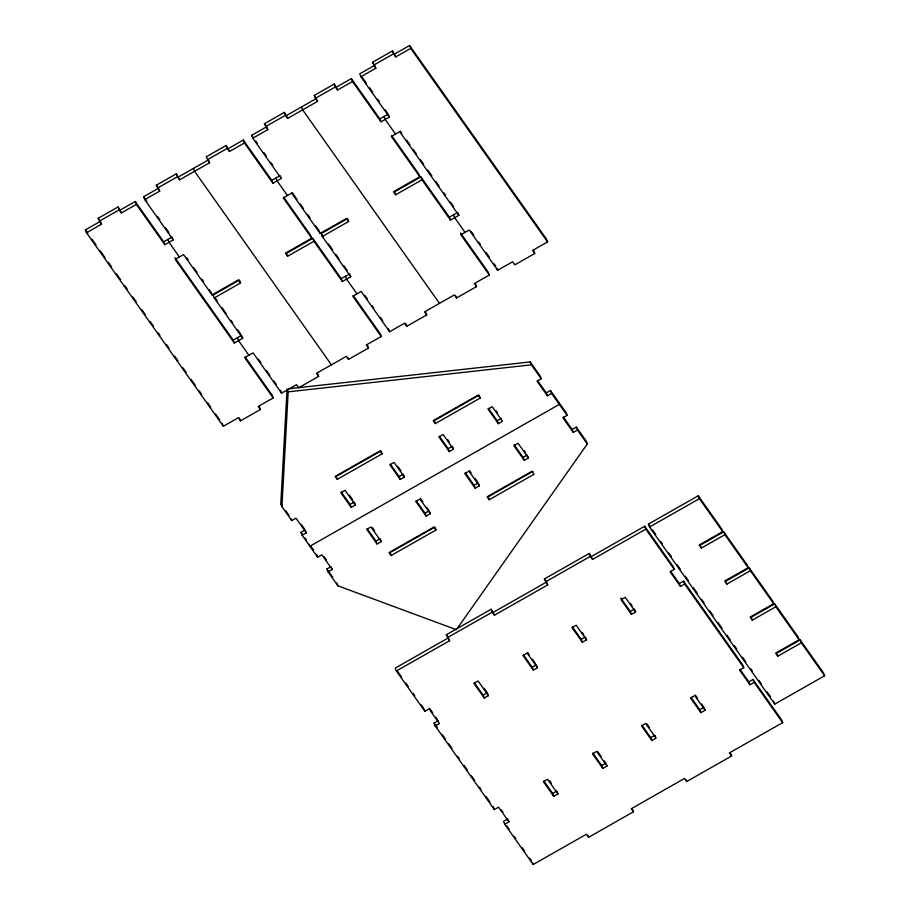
<?xml version="1.0" encoding="UTF-8"?>
<svg xmlns="http://www.w3.org/2000/svg" width="910" height="910" viewBox="0 0 910 910"><rect width="100%" height="100%" fill="white"/><g stroke="black" fill="none" stroke-linecap="round" stroke-linejoin="round"><path stroke-width="1.36" d="M576.337 427.131L577.475 430.032L573.289 432.409L572.151 429.509L576.337 427.131L586.188 441.066L587.325 443.966L456.354 629.697L337.894 585.812L328.044 571.878L332.23 569.489L321.867 554.85L317.681 557.227L302.143 535.251L306.329 532.873L295.977 518.222L291.78 520.6L281.929 506.677L280.803 503.776L286.98 390.379M281.929 506.677L288.186 391.857L287.048 388.957M259.282 406.611L260.408 409.511L240.468 420.852L238.295 417.781L223.348 426.278L86.507 232.767L101.465 224.258L98.155 218.286L118.095 206.945L121.405 212.917L136.352 204.42L135.226 201.519L120.268 210.028M136.352 204.42L164.846 244.699L173.219 239.944L144.736 199.654L159.682 191.157L156.383 185.174L176.324 173.833L179.623 179.816L209.527 162.81L208.401 159.91L178.496 176.915M228.342 148.569L243.288 140.06L244.426 142.961L229.468 151.469L226.169 145.486L206.229 156.827L209.527 162.81M244.426 142.961L272.909 183.251L281.281 178.485L252.798 138.206L267.756 129.698L264.446 123.726L284.386 112.385L287.696 118.357L317.601 101.351L314.291 95.379L334.232 84.038L337.542 90.01L352.488 81.513L351.362 78.613L336.404 87.11M352.488 81.513L380.971 121.792L389.355 117.026L360.861 76.747L375.819 68.239L372.52 62.267L392.449 50.926L395.759 56.909L410.717 48.401L409.58 45.5L394.633 54.008M99.292 221.187L119.233 209.846L118.095 206.945M157.51 188.074L177.45 176.733L176.324 173.833M207.355 159.728L227.295 148.387L226.169 145.486M265.572 126.626L285.512 115.286L284.386 112.385M317.601 101.351L315.429 98.28L335.358 86.939L334.232 84.038M373.646 65.167L393.586 53.826L392.449 50.926M86.507 232.767L85.381 229.866L100.339 221.357L101.465 224.258M144.736 199.654L143.598 196.753L158.556 188.256L159.682 191.157M252.798 138.206L251.672 135.306L266.619 126.797L267.756 129.698M286.559 115.456L316.464 98.451M164.846 244.699L163.709 241.81L172.081 237.044L173.219 239.944M272.909 183.251L271.783 180.351L280.155 175.585M380.971 121.792L379.845 118.891L388.217 114.137L384.964 109.53M212.064 294.874L238.386 279.905L240.558 282.976L214.237 297.957L242.72 338.236L234.348 343.002L175.198 259.35L183.57 254.595L212.064 294.874L211.302 292.94M283.761 197.299L310.617 235.28L311.755 238.181L285.421 253.151L287.606 256.233L313.927 241.264L312.801 238.363L286.468 253.333L287.606 256.233M311.755 238.181L283.272 197.902L291.644 193.136L320.127 233.426L346.448 218.445L348.632 221.528L322.299 236.498L350.782 276.776L342.41 281.543L313.927 241.264M391.835 135.84L418.691 173.833L419.817 176.733L393.495 191.703L395.668 194.774L422.001 179.805L420.864 176.904L394.542 191.874L395.668 194.774M322.299 236.498L321.173 233.597L347.495 218.627L348.632 221.528M234.348 343.002L233.21 340.101L241.594 335.335M342.41 281.543L341.284 278.642L349.656 273.887L350.782 276.776M450.484 220.083L449.347 217.194L457.73 212.428L458.856 215.329L450.484 220.083L422.001 179.805M245.2 357.05L272.056 395.031L273.193 397.932L258.235 406.44L260.408 409.511M273.193 397.932L244.699 357.653L253.082 352.887L281.565 393.177L296.524 384.668L298.696 387.74L318.637 376.41L317.499 373.51M353.273 295.591L380.13 333.583L381.256 336.484L366.298 344.981L368.482 348.064L348.541 359.393L346.369 356.322L316.452 373.327L318.637 376.41M381.256 336.484L352.773 296.194L361.145 291.427L389.628 331.718L404.586 323.209L406.759 326.292L426.699 314.951L425.573 312.05M460.517 232.994L488.192 272.124L489.33 275.025L474.372 283.522L476.544 286.604L456.604 297.945L454.431 294.863L424.526 311.868L426.699 314.951M489.33 275.025L460.835 234.734L469.219 229.98L497.702 270.259L512.649 261.762L514.832 264.833L534.761 253.492L533.635 250.591M409.58 45.5L546.409 239.011L547.547 241.912L532.589 250.421L534.761 253.492M380.983 450.928L336.12 476.442L337.257 479.342L382.12 453.828L381.358 451.895M479.081 395.145L434.218 420.659L435.355 423.56L480.218 398.045L479.456 396.112M288.459 388.798L530.234 361.93L540.085 375.853L541.222 378.753L537.025 381.142L547.388 395.793L551.574 393.404L550.448 390.504L546.262 392.892L547.388 395.793M302.143 535.251L301.017 532.35L305.203 529.973M351.192 507.359L350.066 504.459L354.252 502.081L355.378 504.982L351.192 507.359L340.829 492.708L345.026 490.331L355.378 504.982M403.301 474.19L404.427 477.09L400.241 479.468L399.115 476.567L402.254 474.781M449.29 451.576L448.164 448.675L452.35 446.298L453.476 449.187L449.29 451.576L438.927 436.925L443.125 434.548L453.476 449.187M498.339 423.685L487.976 409.034L492.173 406.656L502.525 421.296L498.339 423.685L497.213 420.784L501.399 418.395M550.448 390.504L565.986 412.48L567.112 415.381L562.926 417.758L573.289 432.409M328.044 571.878L326.906 568.977L331.092 566.6M377.093 543.987L375.955 541.086L380.141 538.697L381.279 541.598L377.093 543.987L366.73 529.336L370.916 526.947L381.279 541.598M429.565 511.773L430.328 513.706L426.142 516.095L425.004 513.195L429.19 510.806L426.801 507.427M478.614 483.881L479.377 485.815L475.191 488.192L474.053 485.292L478.239 482.914M527.663 455.99L528.426 457.923L524.24 460.301L523.102 457.4L527.288 455.023M532.953 471.334L488.09 496.849L489.227 499.749L534.09 474.235L532.009 471.289L487.146 496.803L489.227 499.749M391.129 555.532L435.992 530.018L434.855 527.117L389.992 552.632L391.129 555.532L389.048 552.586L433.911 527.072L435.992 530.018M632.348 808.888L633.474 811.788L588.611 837.302L586.438 834.231L533.203 864.5L504.72 824.21L508.906 821.832L498.543 807.181L494.358 809.57L435.219 725.918L439.405 723.541L429.042 708.89L424.856 711.267L396.373 670.988L449.608 640.708L446.298 634.736L491.161 609.222L494.471 615.194L547.706 584.925L546.955 582.991M547.706 584.925L544.396 578.953L589.259 553.439L592.569 559.411L645.804 529.142L644.678 526.242L591.432 556.51M447.436 637.637L492.299 612.123L491.161 609.222M545.534 581.854L590.397 556.34L589.259 553.439M493.334 612.305L546.58 582.025L544.396 578.953M800.186 639.912L801.312 642.813L777.788 656.19L776.662 653.289L800.186 639.912L823.493 672.877L824.619 675.777L774.774 704.124L649.547 527.015L648.409 524.115L698.254 495.768L721.562 528.733L722.699 531.622L699.176 544.999L701.348 548.082L724.872 534.705L723.734 531.804L700.222 545.181L701.348 548.082M649.547 527.015L699.392 498.669L698.254 495.768M644.678 526.242L673.161 566.52L674.287 569.421L670.101 571.81L680.464 586.449L684.65 584.072L683.512 581.172L679.326 583.56L680.464 586.449M435.219 725.918L434.081 723.018L438.267 720.64M487.692 693.716L488.454 695.649L484.268 698.027L483.13 695.126L487.316 692.749L484.131 688.233M536.741 665.824L537.503 667.747L533.317 670.135L532.179 667.235L536.365 664.857M585.79 637.921L586.552 639.855L582.366 642.244L581.228 639.343L585.414 636.955M631.415 614.352L630.277 611.452L634.463 609.063L635.601 611.964L631.415 614.352L621.052 599.701L625.238 597.313L635.601 611.964M723.734 531.804L747.042 564.769L748.179 567.669L724.656 581.035L726.828 584.118L750.352 570.741L749.226 567.84L725.702 581.217L726.828 584.118M749.226 567.84L772.522 600.805L773.659 603.705L750.136 617.071L752.308 620.154L775.832 606.777L774.706 603.876L751.182 617.253L752.308 620.154M683.512 581.172L742.662 664.823L743.788 667.724L739.603 670.101L749.965 684.752L754.151 682.363L753.025 679.474L748.828 681.852L749.965 684.752M774.706 603.876L798.013 636.841L799.139 639.741L775.616 653.118L777.788 656.19M507.78 818.932L503.583 821.32L504.72 824.21M553.769 796.318L552.632 793.418L556.829 791.04L557.955 793.941L553.769 796.318L543.407 781.667L547.592 779.29L557.955 793.941M606.253 764.116L607.004 766.049L602.818 768.427L601.681 765.526L605.878 763.149L604.274 760.896M651.867 740.535L641.505 725.884L645.69 723.507L656.053 738.158L651.867 740.535L650.73 737.635L654.927 735.257L655.678 737.191M704.351 708.333L705.102 710.266L700.916 712.644L699.779 709.743L703.976 707.366L701.576 703.987M753.025 679.474L781.508 719.753L782.634 722.654L729.399 752.923L731.572 756.005L686.709 781.519L684.536 778.437L631.301 808.717L633.474 811.788M288.186 391.857L531.372 364.83L541.222 378.753M410.717 48.401L547.547 241.912M393.586 53.826L395.759 56.909M699.392 498.669L722.699 531.622M724.872 534.705L748.179 567.669M750.352 570.741L773.659 603.705M775.832 606.777L799.139 639.741M801.312 642.813L824.619 675.777M372.52 62.267L374.692 65.338L359.734 73.847L360.861 76.747M362.18 77.304L366.241 83.049M369.505 87.656L372.759 92.263M377.639 99.167L379.265 101.465M400.195 131.074L401.822 133.361M406.679 140.242L409.921 144.826M413.163 149.411L416.405 153.995M420.454 159.716L423.696 164.3M427.745 170.033L431.795 175.755M435.845 181.488L439.086 186.072M443.955 192.943L445.57 195.24M450.427 202.111L453.669 206.695M471.334 231.686L473.78 235.133M478.66 242.037L480.287 244.346M485.986 252.4L489.239 257.007M494.13 263.911L495.757 266.209M458.856 215.329L399.706 131.677L391.334 136.443L419.817 176.733M395.52 134.066L385.169 119.415L384.031 116.514M465.021 232.357L454.67 217.706L453.533 214.805M351.362 78.613L379.845 118.891M420.864 176.904L449.347 217.194M648.409 524.115L650.047 526.424M652.504 529.904L655.78 534.534M660.694 541.473L662.321 543.793M668.873 553.053L671.33 556.522M677.063 564.632L680.339 569.262M685.241 576.201L688.517 580.83M693.431 587.78L697.526 593.57M701.61 599.36L704.067 602.83M709.8 610.928L713.076 615.558M717.99 622.508L722.074 628.298M726.988 635.237L730.264 639.866M734.359 645.656L736.816 649.126M742.537 657.236L745.813 661.866M750.727 668.804L752.365 671.125M758.906 680.384L761.363 683.854M767.096 691.964L770.372 696.594M335.358 86.939L337.542 90.01M551.574 393.404L567.112 415.381M577.475 430.032L587.325 443.966M645.804 529.142L674.287 569.421M684.65 584.072L743.788 667.724M754.151 682.363L782.634 722.654M537.491 380.494L546.262 392.892M563.392 417.121L572.151 429.509M670.568 571.161L679.326 583.56M740.069 669.453L748.828 681.852M439.473 303.371L302.643 109.86L301.517 106.959M495.813 410.512L497.417 412.765M524.103 450.518L525.696 452.771M528.426 457.923L518.063 443.272L513.877 445.65L524.24 460.301M285.512 115.286L287.696 118.357M630.482 603.432L632.075 605.685M695.206 694.967L697.595 698.345M705.102 710.266L694.739 695.615L690.553 697.993L700.916 712.644M488.442 408.385L497.213 420.784M514.343 445.013L523.102 457.4M480.218 398.045L478.125 395.099L433.274 420.613L435.355 423.56M620.722 597.927L630.277 611.452M691.02 697.344L699.779 709.743M590.397 556.34L592.569 559.411M264.446 123.726L265.902 125.773M251.672 135.306L253.298 137.603M255.733 141.061L257.371 143.359M263.877 152.561L266.323 156.019M271.203 162.924L272.829 165.233M292.144 192.533L297.024 199.449M300.277 204.045L303.53 208.652M307.603 214.407L310.048 217.865M315.736 225.919L319 230.526M321.173 233.597L323.619 237.055M328.499 243.96L332.571 249.715M335.824 254.311L339.077 258.918M343.957 265.822L347.211 270.429M364.899 295.443L367.344 298.889M372.224 305.794L373.851 308.103M380.357 317.306L382.803 320.764M287.458 195.513L277.095 180.862L275.969 177.973M356.959 293.816L346.596 279.165L345.47 276.265M243.288 140.06L271.783 180.351M312.801 238.363L341.284 278.642M447.572 439.53L449.165 441.782M469.48 470.515L471.073 472.779M475.054 478.41L477.443 481.788M479.377 485.815L469.014 471.164L464.828 473.553L475.191 488.192M582.229 632.45L583.822 634.702M646.953 723.985L649.342 727.363M586.552 639.855L576.189 625.215L572.003 627.593L582.366 642.244M439.393 436.277L448.164 448.675M465.294 472.904L474.053 485.292M572.47 626.944L581.228 639.343M641.971 725.236L650.73 737.635M227.295 148.387L229.468 151.469M331.411 364.83L194.581 171.307L193.443 168.407M397.715 466.295L400.912 470.811M420.431 498.418L422.82 501.797M404.427 477.09L394.075 462.439L389.878 464.817L400.241 479.468M430.328 513.706L419.965 499.055L415.779 501.444L426.142 516.095M527.607 652.459L529.199 654.711M532.384 659.215L535.569 663.731M597.904 751.876L601.089 756.392M537.503 667.747L527.14 653.107L522.954 655.484L533.317 670.135M607.004 766.049L596.641 751.398L592.456 753.776L602.818 768.427M390.345 464.168L399.115 476.567M416.245 500.796L425.004 513.195M382.12 453.828L380.027 450.882L335.176 476.396L337.257 479.342M523.421 654.836L532.179 667.235M592.922 753.139L601.681 765.526M492.299 612.123L494.471 615.194M177.45 176.733L179.623 179.816M156.383 185.174L157.828 187.232M143.598 196.753L146.851 201.36M157.441 216.318L159.876 219.776M165.575 227.83L168.828 232.437M186.516 257.45L188.143 259.748M193.841 267.802L197.095 272.409M201.975 279.313L203.601 281.622M209.3 289.676L210.927 291.974M215.545 298.503L217.171 300.812M222.063 307.716L226.124 313.472M231.015 320.377L232.642 322.675M237.521 329.579L240.775 334.186M258.463 359.2L260.897 362.646M266.596 370.7L269.849 375.307M273.921 381.062L276.367 384.521M349.474 495.313L352.659 499.829M372.179 527.436L374.567 530.814M179.384 256.973L169.032 242.322L167.895 239.421M248.896 355.264L238.534 340.613L237.408 337.724M446.298 634.736L448.482 637.808L395.236 668.088L396.373 670.988M549.651 780.905L551.244 783.157M488.454 695.649L478.091 680.998L473.905 683.376L484.268 698.027M341.296 492.06L350.066 504.459M367.196 528.687L375.955 541.086M135.226 201.519L163.709 241.81M174.879 257.598L233.21 340.101M474.372 682.728L483.13 695.126M543.873 781.03L552.632 793.418M119.233 209.846L121.405 212.917M98.155 218.286L99.611 220.334M301.221 524.342L304.406 528.846M323.926 556.454L326.315 559.832M429.509 708.242L432.694 712.746M435.879 717.262L437.471 719.514M501.399 809.923L502.991 812.175M280.803 503.776L282.441 506.096M285.729 510.737L289.016 515.378M301.017 532.35L302.564 534.545M304.896 537.844L306.454 540.039M310.333 545.534L313.438 549.936M326.906 568.977L332.65 577.099M85.381 229.866L87.838 233.347M91.933 239.137L96.028 244.926M100.134 250.728L105.048 257.678M108.324 262.308L111.6 266.949M116.514 273.899L120.609 279.688M124.704 285.49L127.172 288.959M132.905 297.07L136.181 301.711M141.915 309.821L145.19 314.45M150.105 321.412L153.392 326.042M158.306 332.992L159.944 335.312M166.496 344.583L168.953 348.064M174.686 356.174L177.962 360.804M182.887 367.765L186.163 372.395M191.077 379.345L195.172 385.146M199.267 390.936L201.724 394.417M207.469 402.527L210.745 407.157M215.659 414.107L219.754 419.908M397.681 671.534L401.754 677.29M405.826 683.046L408.26 686.504M413.151 693.409L414.778 695.706M421.284 704.92L423.73 708.367M434.081 723.018L437.323 727.602M442.192 734.472L445.422 739.057M448.664 743.641L451.906 748.225M457.582 756.244L459.197 758.542M464.066 765.412L467.308 769.996M471.357 775.73L474.599 780.314M479.456 787.184L481.072 789.482M485.94 796.352L489.989 802.085M506.847 825.916L509.281 829.374M514.173 836.279L515.799 838.576M522.306 847.79L524.751 851.237M529.631 858.153L531.258 860.451M773.648 701.223L774.774 704.124M730.446 753.105L731.572 756.005M558.217 401.492L559.343 404.393L309.912 546.239L309.161 544.305M496.94 268.325L497.702 270.259M530.234 361.93L531.372 364.83M685.958 779.586L686.709 781.519M475.418 283.704L476.544 286.604M375.068 66.305L375.819 68.239M388.593 115.104L389.355 117.026M455.853 296.012L456.604 297.945M405.632 323.391L406.759 326.292M314.291 95.379L315.429 98.28M587.86 835.369L588.611 837.302M388.502 328.817L389.628 331.718M367.344 345.163L368.482 348.064M319.376 231.493L320.127 233.426M280.53 176.551L281.281 178.485M347.791 357.459L348.541 359.393M448.858 638.774L449.608 640.708M532.452 862.566L533.203 864.5M508.155 819.899L508.906 821.832M493.231 806.669L494.358 809.57M424.105 709.334L424.856 711.267M240.558 282.976L239.432 280.087L213.099 295.056L214.237 297.957M280.428 390.276L281.565 393.177M241.969 336.302L242.72 338.236M331.467 567.567L332.23 569.489M336.757 582.912L337.894 585.812M316.555 554.327L317.681 557.227M305.578 530.939L306.329 532.873M291.029 518.666L291.78 520.6M239.341 417.952L240.468 420.852M222.211 423.377L223.348 426.278"/></g></svg>
